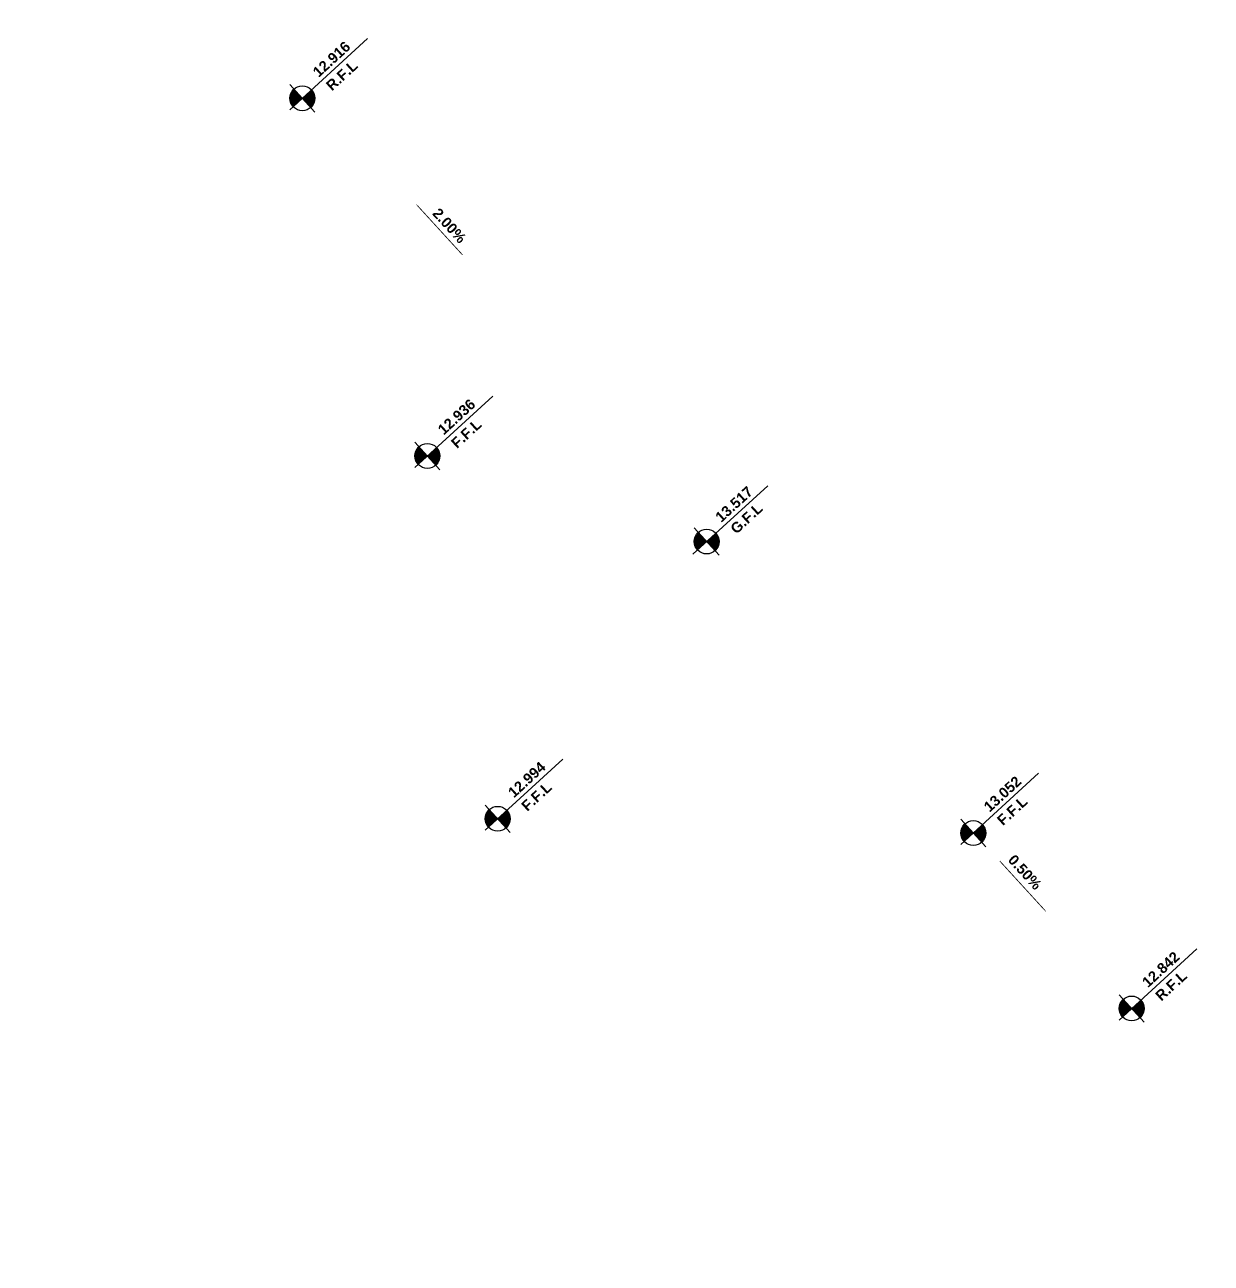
# Model space of a CAD drawing. Extents: x 406735 to 407516, y 2905844 to 2906372.
# Drawn here: x 406979.42 to 407008.04, y 2906248.35 to 2906278.22 of the extents above; entities that cross this region are included whole.
import ezdxf
from ezdxf.enums import TextEntityAlignment as Align

# ---------------------------------------------------------------- set-up
doc = ezdxf.new("R2010")
doc.units = 0
doc.layers.add('L-ANNO-TEXT', color=50, linetype='Continuous')
doc.styles.add('DIM-2_$0$DIM&GRADING 44$0$EN-SB', font='swissb.ttf')
pattern_1 = [(270, (0.01875, 30.449611), (0.01875, -2e-18), [])]
pattern_2 = [(270, (-3.577776, 22.049614), (0.01875, -2e-18), [])]
pattern_3 = [(270, (-5e-12, 6.449622), (0.01875, -2e-18), [])]
pattern_4 = [(270, (-0.037471, 0.749611), (0.01875, -2e-18), [])]
pattern_5 = [(270, (0, 15.979406), (0.01875, -2e-18), [])]
pattern_6 = [(270, (-8.233908, 14.44981), (0.01875, -2e-18), [])]

# ---------------------------------------------------------------- blocks, each defined once
blk = doc.blocks.new('*U48')
h = blk.add_hatch()
h.set_pattern_fill('ANSI31', color=256, scale=0.15, angle=225, style=0)
h.set_pattern_definition(pattern_1)
edge = h.paths.add_edge_path()
edge.add_line((-0.281, 30.45), (0.019, 30.45))
edge.add_line((0.019, 30.45), (0.019, 30.75))
edge.add_ellipse((0.019, 30.45), major_axis=(-0.212, -0.212), ratio=1, start_angle=225, end_angle=315)
h = blk.add_hatch()
h.set_pattern_fill('ANSI31', color=256, scale=0.15, angle=225, style=0)
h.set_pattern_definition(pattern_1)
edge = h.paths.add_edge_path()
edge.add_ellipse((0.019, 30.45), major_axis=(-0.212, -0.212), ratio=1, start_angle=45, end_angle=135)
edge.add_line((0.319, 30.45), (0.019, 30.45))
edge.add_line((0.019, 30.45), (0.019, 30.15))
h = blk.add_hatch()
h.set_pattern_fill('ANSI31', color=256, scale=0.15, angle=225, style=0)
h.set_pattern_definition(pattern_2)
edge = h.paths.add_edge_path()
edge.add_line((-3.878, 22.05), (-3.578, 22.05))
edge.add_line((-3.578, 22.05), (-3.578, 22.35))
edge.add_ellipse((-3.578, 22.05), major_axis=(-0.212, -0.212), ratio=1, start_angle=225, end_angle=315)
h = blk.add_hatch()
h.set_pattern_fill('ANSI31', color=256, scale=0.15, angle=225, style=0)
h.set_pattern_definition(pattern_2)
edge = h.paths.add_edge_path()
edge.add_ellipse((-3.578, 22.05), major_axis=(-0.212, -0.212), ratio=1, start_angle=45, end_angle=135)
edge.add_line((-3.278, 22.05), (-3.578, 22.05))
edge.add_line((-3.578, 22.05), (-3.578, 21.75))
h = blk.add_hatch()
h.set_pattern_fill('ANSI31', color=256, scale=0.15, angle=225, style=0)
h.set_pattern_definition(pattern_5)
edge = h.paths.add_edge_path()
edge.add_line((-0.3, 15.979), (0, 15.979))
edge.add_line((0, 15.979), (0, 16.279))
edge.add_ellipse((0, 15.979), major_axis=(-0.212, -0.212), ratio=1, start_angle=225, end_angle=315)
h = blk.add_hatch()
h.set_pattern_fill('ANSI31', color=256, scale=0.15, angle=225, style=0)
h.set_pattern_definition(pattern_5)
edge = h.paths.add_edge_path()
edge.add_ellipse((0, 15.979), major_axis=(-0.212, -0.212), ratio=1, start_angle=45, end_angle=135)
edge.add_line((0.3, 15.979), (0, 15.979))
edge.add_line((0, 15.979), (0, 15.679))
h = blk.add_hatch()
h.set_pattern_fill('ANSI31', color=256, scale=0.15, angle=225, style=0)
h.set_pattern_definition(pattern_6)
edge = h.paths.add_edge_path()
edge.add_line((-8.534, 14.45), (-8.234, 14.45))
edge.add_line((-8.234, 14.45), (-8.234, 14.75))
edge.add_ellipse((-8.234, 14.45), major_axis=(-0.212, -0.212), ratio=1, start_angle=225, end_angle=315)
h = blk.add_hatch()
h.set_pattern_fill('ANSI31', color=256, scale=0.15, angle=225, style=0)
h.set_pattern_definition(pattern_6)
edge = h.paths.add_edge_path()
edge.add_ellipse((-8.234, 14.45), major_axis=(-0.212, -0.212), ratio=1, start_angle=45, end_angle=135)
edge.add_line((-7.934, 14.45), (-8.234, 14.45))
edge.add_line((-8.234, 14.45), (-8.234, 14.15))
h = blk.add_hatch()
h.set_pattern_fill('ANSI31', color=256, scale=0.15, angle=225, style=0)
h.set_pattern_definition(pattern_3)
edge = h.paths.add_edge_path()
edge.add_line((-0.3, 6.45), (0, 6.45))
edge.add_line((0, 6.45), (0, 6.75))
edge.add_ellipse((0, 6.45), major_axis=(-0.212, -0.212), ratio=1, start_angle=225, end_angle=315)
h = blk.add_hatch()
h.set_pattern_fill('ANSI31', color=256, scale=0.15, angle=225, style=0)
h.set_pattern_definition(pattern_3)
edge = h.paths.add_edge_path()
edge.add_ellipse((0, 6.45), major_axis=(-0.212, -0.212), ratio=1, start_angle=45, end_angle=135)
edge.add_line((0.3, 6.45), (0, 6.45))
edge.add_line((0, 6.45), (0, 6.15))
h = blk.add_hatch()
h.set_pattern_fill('ANSI31', color=256, scale=0.15, angle=225, style=0)
h.set_pattern_definition(pattern_4)
edge = h.paths.add_edge_path()
edge.add_line((-0.337, 0.75), (-0.037, 0.75))
edge.add_line((-0.037, 0.75), (-0.037, 1.05))
edge.add_ellipse((-0.037, 0.75), major_axis=(-0.212, -0.212), ratio=1, start_angle=225, end_angle=315)
h = blk.add_hatch()
h.set_pattern_fill('ANSI31', color=256, scale=0.15, angle=225, style=0)
h.set_pattern_definition(pattern_4)
edge = h.paths.add_edge_path()
edge.add_ellipse((-0.037, 0.75), major_axis=(-0.212, -0.212), ratio=1, start_angle=45, end_angle=135)
edge.add_line((0.263, 0.75), (-0.037, 0.75))
edge.add_line((-0.037, 0.75), (-0.037, 0.45))
for p, q in [((0.019, 30.9, 0), (0.019, 30, 0)), ((-0.394, 30.45, 0), (2.154, 30.45, 0)), ((-3.578, 22.5, 0), (-3.578, 21.6, 0)), ((-3.99, 22.05, 0), (-1.443, 22.05, 0)), ((0, 16.429, 0), (0, 15.529, 0)), ((-0.45, 15.979, 0), (1.995, 15.979, 0)), ((-8.234, 14.9, 0), (-8.234, 14, 0)), ((-8.646, 14.45, 0), (-6.099, 14.45, 0)), ((0, 6.9, 0), (0, 6, 0)), ((-0.413, 6.45, 0), (2.135, 6.45, 0)), ((-0.037, 1.2, 0), (-0.037, 0.3, 0)), ((-0.45, 0.75, 0), (2.098, 0.75, 0))]:
    blk.add_line(p, q)
at = {"elevation": 0}
for points in [[(0.32, 25.054, 0.02, 0.02, 0), (0.32, 26.341, 0.1, 0, 0), (0.32, 26.725, 0, 0, 0)], [(0.016, 5.523, 0.02, 0.02, 0), (0.016, 4.236, 0.1, 0, 0), (0.016, 3.851, 0, 0, 0)]]:
    blk.add_lwpolyline(points, format="xyseb", dxfattribs=at)
for centre in [(0.019, 30.45, 0), (-3.578, 22.05, 0), (0, 15.979, 0), (-8.234, 14.45, 0), (0, 6.45, 0), (-0.037, 0.75, 0)]:
    blk.add_circle(centre, 0.3)
at = {"layer": 'L-ANNO-TEXT', "char_height": 0.25, "attachment_point": 1, "style": 'DIM-2_$0$DIM&GRADING 44$0$EN-SB'}
for s, insert in [('R.F.L', (0.657, 30.339)), ('F.F.L', (-2.939, 21.939)), ('G.F.L', (0.639, 15.868)), ('F.F.L', (-7.595, 14.339)), ('F.F.L', (0.639, 6.339)), ('R.F.L', (0.601, 0.639))]:
    blk.add_mtext_dynamic_manual_height_columns(s, width=0.67373, gutter_width=12.5, heights=[0], dxfattribs=dict(at, insert=insert))
at = {"layer": 'L-ANNO-TEXT', "style": 'DIM-2_$0$DIM&GRADING 44$0$EN-SB'}
for tag, p in [('L7', (0.641, 30.547, 0)), ('L6', (-2.955, 22.147, 0)), ('SIDE-L', (-7.612, 14.547, 0)), ('L2', (0.622, 6.547, 0)), ('L1', (0.585, 0.847, 0))]:
    blk.add_attdef(tag, p, '', height=0.25, rotation=360, dxfattribs=at)
for tag, p in [('L5', (0.439, 25.294, 0)), ('L3', (0.158, 4.417, 0))]:
    blk.add_attdef(tag, text='', height=0.25, rotation=270, dxfattribs=at).set_placement(p, align=Align.RIGHT)
at = {"layer": 'L-ANNO-TEXT', "style": 'DIM-2_$0$DIM&GRADING 44$0$EN-SB', "flags": 8}
blk.add_attdef('L4', (0.561, 16.072, 0), '', height=0.25, rotation=0, dxfattribs=at)

msp = doc.modelspace()

# ---------------------------------------------------------------- block references
at = {"extrusion": (1.26694e-07, -1.55338e-08, 1)}
ref = msp.add_blockref('*U48', (407006.657, 2906253.967, 0.006), dxfattribs=dict(at, rotation=42.45603111485672))
ref.add_attrib('SIDE-L', '12.994', (406991.221, 2906259.562, 0.006), dxfattribs={"layer": 'L-ANNO-TEXT', "extrusion": (1.26694e-07, -1.55338e-08, 1), "height": 0.25, "rotation": 42.456, "style": 'DIM-2_$0$DIM&GRADING 44$0$EN-SB'})
ref.add_attrib('L5', '2.00%', dxfattribs={"layer": 'L-ANNO-TEXT', "extrusion": (1.26694e-07, -1.55338e-08, 1), "height": 0.25, "rotation": 312.456, "style": 'DIM-2_$0$DIM&GRADING 44$0$EN-SB', "flags": 8}).set_placement((406989.907, 2906272.925, 0.006), align=Align.RIGHT)
ref.add_attrib('L1', '12.842', (407006.517, 2906254.986, 0.006), dxfattribs={"layer": 'L-ANNO-TEXT', "extrusion": (1.26694e-07, -1.55338e-08, 1), "height": 0.25, "rotation": 42.456, "style": 'DIM-2_$0$DIM&GRADING 44$0$EN-SB'})
ref.add_attrib('L2', '13.052', (407002.697, 2906259.217, 0.006), dxfattribs={"layer": 'L-ANNO-TEXT', "extrusion": (1.26694e-07, -1.55338e-08, 1), "height": 0.25, "rotation": 42.456, "style": 'DIM-2_$0$DIM&GRADING 44$0$EN-SB'})
ref.add_attrib('L4', '13.517', (406996.221, 2906266.203, 0.006), dxfattribs={"layer": 'L-ANNO-TEXT', "extrusion": (1.26694e-07, -1.55338e-08, 1), "height": 0.25, "rotation": 42.456, "style": 'DIM-2_$0$DIM&GRADING 44$0$EN-SB', "oblique": 360})
ref.add_attrib('L3', '0.50%', dxfattribs={"layer": 'L-ANNO-TEXT', "extrusion": (1.26694e-07, -1.55338e-08, 1), "height": 0.25, "rotation": 312.456, "style": 'DIM-2_$0$DIM&GRADING 44$0$EN-SB'}).set_placement((407003.792, 2906257.333, 0.006), align=Align.RIGHT)
ref.add_attrib('L6', '12.936', (406989.527, 2906268.312, 0.006), dxfattribs={"layer": 'L-ANNO-TEXT', "extrusion": (1.26694e-07, -1.55338e-08, 1), "height": 0.25, "rotation": 42.456, "style": 'DIM-2_$0$DIM&GRADING 44$0$EN-SB'})
ref.add_attrib('L7', '12.916', (406986.51, 2906276.937, 0.006), dxfattribs={"layer": 'L-ANNO-TEXT', "extrusion": (1.26694e-07, -1.55338e-08, 1), "height": 0.25, "rotation": 42.456, "style": 'DIM-2_$0$DIM&GRADING 44$0$EN-SB'})

doc.saveas('drawing.dxf')
